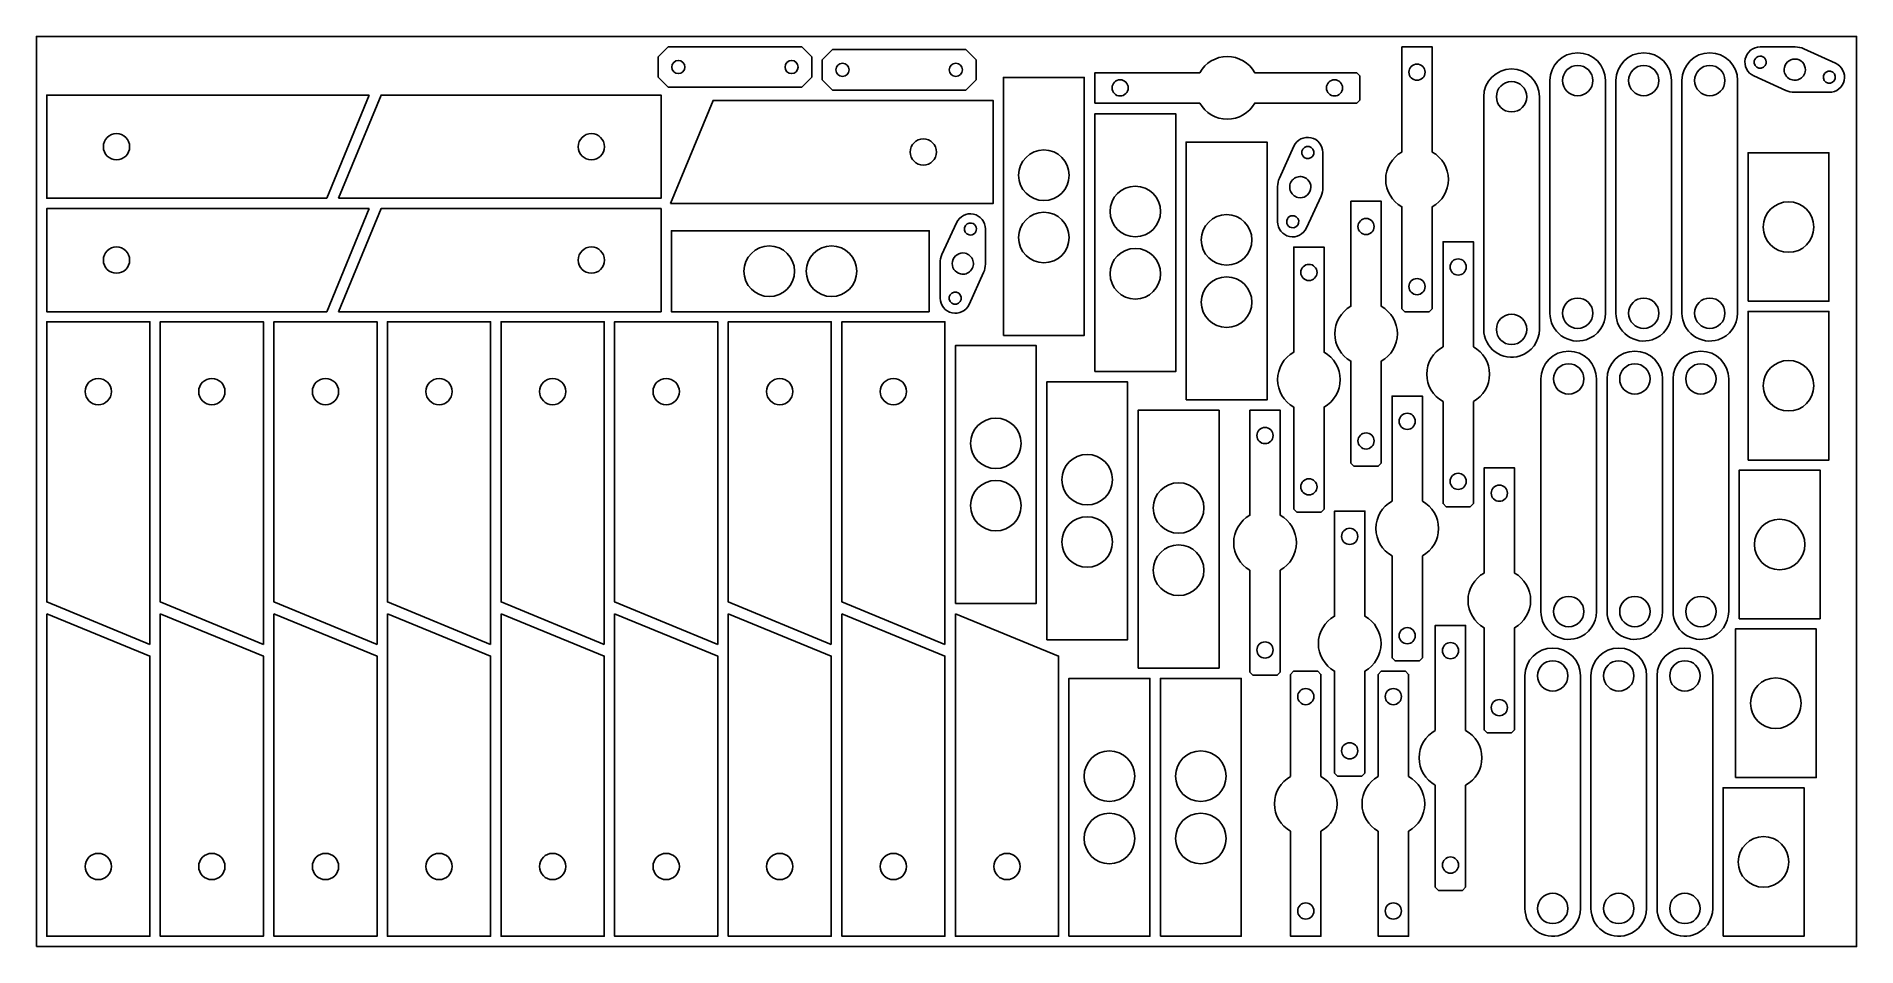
# Model space of a CAD drawing. Header units: metres. Extents: x 0 to 1800, y 0 to 900.
import ezdxf

# ---------------------------------------------------------------- set-up
doc = ezdxf.new("R2010")
doc.units = ezdxf.units.M

msp = doc.modelspace()

# ---------------------------------------------------------------- linework, layer by layer
for points in [[(0, 0), (1800, 0), (1800, 900), (0, 900)], [(624.8, 889.7), (756.8, 889.7), (766.8, 879.7), (766.8, 859.7), (756.8, 849.7), (624.8, 849.7), (614.8, 859.7), (614.8, 879.7)], [(787.2, 886.9), (919.2, 886.9), (929.2, 876.9), (929.2, 856.9), (919.2, 846.9), (787.2, 846.9), (777.2, 856.9), (777.2, 876.9)], [(956.3, 604.4), (956.3, 859.4), (1036.3, 859.4), (1036.3, 604.4)], [(329.2, 841.9), (287.2, 739.9), (10.2, 739.9), (10.2, 841.9)], [(298.8, 739.9), (340.8, 841.9), (617.8, 841.9), (617.8, 739.9)], [(627.1, 734.7), (669.1, 836.7), (946.1, 836.7), (946.1, 734.7)], [(1046.7, 568.6), (1046.7, 823.6), (1126.7, 823.6), (1126.7, 568.6)], [(1137, 540.5), (1137, 795.5), (1217, 795.5), (1217, 540.5)], [(1692.7, 638.1), (1692.7, 785), (1772.7, 785), (1772.7, 638.1)], [(329.2, 729.8), (287.2, 627.8), (10.2, 627.8), (10.2, 729.8)], [(298.8, 627.8), (340.8, 729.8), (617.8, 729.8), (617.8, 627.8)], [(883, 627.8), (628, 627.8), (628, 707.8), (883, 707.8)], [(112.2, 298.8), (10.2, 340.8), (10.2, 617.8), (112.2, 617.8)], [(224.5, 298.8), (122.5, 340.8), (122.5, 617.8), (224.5, 617.8)], [(336.9, 298.8), (234.9, 340.8), (234.9, 617.8), (336.9, 617.8)], [(449.2, 298.8), (347.2, 340.8), (347.2, 617.8), (449.2, 617.8)], [(561.5, 298.8), (459.5, 340.8), (459.5, 617.8), (561.5, 617.8)], [(673.8, 298.8), (571.8, 340.8), (571.8, 617.8), (673.8, 617.8)], [(786.1, 298.8), (684.1, 340.8), (684.1, 617.8), (786.1, 617.8)], [(898.5, 298.8), (796.5, 340.8), (796.5, 617.8), (898.5, 617.8)], [(1692.7, 481.1), (1692.7, 628), (1772.7, 628), (1772.7, 481.1)], [(908.8, 339.3), (908.8, 594.3), (988.8, 594.3), (988.8, 339.3)], [(999.1, 303.4), (999.1, 558.4), (1079.1, 558.4), (1079.1, 303.4)], [(1089.5, 275.4), (1089.5, 530.4), (1169.5, 530.4), (1169.5, 275.4)], [(1683.9, 324.1), (1683.9, 471.1), (1763.9, 471.1), (1763.9, 324.1)], [(10.2, 329.2), (112.2, 287.2), (112.2, 10.2), (10.2, 10.2)], [(122.5, 329.2), (224.5, 287.2), (224.5, 10.2), (122.5, 10.2)], [(234.9, 329.2), (336.9, 287.2), (336.9, 10.2), (234.9, 10.2)], [(347.2, 329.2), (449.2, 287.2), (449.2, 10.2), (347.2, 10.2)], [(459.5, 329.2), (561.5, 287.2), (561.5, 10.2), (459.5, 10.2)], [(571.8, 329.2), (673.8, 287.2), (673.8, 10.2), (571.8, 10.2)], [(684.1, 329.2), (786.1, 287.2), (786.1, 10.2), (684.1, 10.2)], [(796.5, 329.2), (898.5, 287.2), (898.5, 10.2), (796.5, 10.2)], [(908.8, 329.2), (1010.8, 287.2), (1010.8, 10.2), (908.8, 10.2)], [(1680.1, 167.2), (1680.1, 314.1), (1760.1, 314.1), (1760.1, 167.2)], [(1021.1, 10.2), (1021.1, 265.2), (1101.1, 265.2), (1101.1, 10.2)], [(1111.5, 10.2), (1111.5, 265.2), (1191.5, 265.2), (1191.5, 10.2)], [(1668, 10.2), (1668, 157.1), (1748, 157.1), (1748, 10.2)]]:
    msp.add_lwpolyline(points, close=True)
for points in [[(1380.3, 630.6), (1377.3, 627.6), (1353.3, 627.6), (1350.3, 630.6), (1350.3, 731.5, -0.589768), (1350.3, 785.7), (1350.3, 889.6), (1380.3, 889.6), (1380.3, 785.7, -0.589768), (1380.3, 731.5)], [(1496.7, 856.3, -1), (1551.7, 856.3), (1551.7, 626.3, -0.325888), (1532.6, 600.1, -0.508423), (1496.7, 626.3)], [(1562, 856.3, -1), (1617, 856.3), (1617, 626.3, -0.325888), (1597.9, 600.1, -0.508423), (1562, 626.3)], [(1627.3, 856.3, -1), (1682.3, 856.3), (1682.3, 626.3, -0.325888), (1663.2, 600.1, -0.508423), (1627.3, 626.3)], [(1698.4, 860.9, -0.805778), (1704.6, 889.6), (1739.3, 889.6, -0.107556), (1747.7, 887.8), (1779.3, 873.4, -0.805778), (1773, 844.7), (1738.3, 844.7, -0.107556), (1730, 846.5)], [(641.3, 869.7, 1), (628.3, 869.7, 1)], [(753.3, 869.7, 1), (740.3, 869.7, 1)], [(803.7, 866.9, 1), (790.7, 866.9, 1)], [(915.7, 866.9, 1), (902.7, 866.9, 1)], [(1305.7, 864.1), (1308.7, 861.1), (1308.7, 837.1), (1305.7, 834.1), (1204.8, 834.1, -0.589768), (1150.5, 834.1), (1046.7, 834.1), (1046.7, 864.1), (1150.5, 864.1, -0.589768), (1204.8, 864.1)], [(1365.3, 856.6, 1), (1365.3, 872.6, 1)], [(1431.3, 840.3, -1), (1486.3, 840.3), (1486.3, 610.3, -0.325888), (1467.2, 584.1, -0.508423), (1431.3, 610.3)], [(1524.2, 841.3, 1), (1524.2, 871.3, 1)], [(1589.5, 841.3, 1), (1589.5, 871.3, 1)], [(1654.8, 841.3, 1), (1654.8, 871.3, 1)], [(1710.5, 873.3, 1), (1698.8, 875.8, 1)], [(1749.1, 864.9, 1), (1728.6, 869.4, 1)], [(1778.9, 858.4, 1), (1767.2, 861, 1)], [(1079.7, 849.1, 1), (1063.7, 849.1, 1)], [(1291.7, 849.1, 1), (1275.7, 849.1, 1)], [(1458.8, 825.3, 1), (1458.8, 855.3, 1)], [(79.2, 777.9, 1), (79.2, 803.9, 1)], [(548.8, 803.9, 1), (548.8, 777.9, 1)], [(877.1, 798.7, 1), (877.1, 772.7, 1)], [(1256, 710.6, -0.805778), (1227.4, 716.8), (1227.4, 751.5, -0.107556), (1229.2, 759.8), (1243.6, 791.4, -0.805778), (1272.2, 785.2), (1272.3, 750.5, -0.107556), (1270.5, 742.1)], [(996.3, 737.7, 1), (996.3, 787.7, 1)], [(1258.5, 791, 1), (1256, 779.3, 1)], [(1252.1, 761.2, 1), (1247.6, 740.7, 1)], [(1086.7, 701.9, 1), (1086.7, 751.9, 1)], [(922.3, 635, -0.805778), (893.7, 641.2), (893.7, 675.9, -0.107556), (895.5, 684.2), (909.9, 715.8, -0.805778), (938.5, 709.6), (938.5, 674.9, -0.107556), (936.7, 666.5)], [(996.3, 676.1, 1), (996.3, 726.1, 1)], [(1177, 673.8, 1), (1177, 723.8, 1)], [(1243.7, 722.6, 1), (1241.1, 710.9, 1)], [(1329.9, 478), (1326.9, 475), (1302.9, 475), (1299.9, 478), (1299.9, 578.9, -0.589768), (1299.9, 633.1), (1299.9, 737), (1329.9, 737), (1329.9, 633.1, -0.589768), (1329.9, 578.9)], [(1732.7, 686.5, 1), (1732.7, 736.5, 1)], [(924.8, 715.4, 1), (922.3, 703.7, 1)], [(1314.9, 704, 1), (1314.9, 720, 1)], [(79.2, 665.8, 1), (79.2, 691.8, 1)], [(548.8, 691.8, 1), (548.8, 665.8, 1)], [(749.7, 667.8, 1), (699.7, 667.8, 1)], [(811.3, 667.8, 1), (761.3, 667.8, 1)], [(918.3, 685.6, 1), (913.9, 665.1, 1)], [(1086.7, 640.3, 1), (1086.7, 690.3, 1)], [(1273.4, 432.6), (1270.4, 429.6), (1246.4, 429.6), (1243.4, 432.6), (1243.4, 533.5, -0.589768), (1243.4, 587.7), (1243.4, 691.6), (1273.4, 691.6), (1273.4, 587.7, -0.589768), (1273.4, 533.5)], [(1421, 438), (1418, 435), (1394, 435), (1391, 438), (1391, 538.9, -0.589768), (1391, 593.1), (1391, 697), (1421, 697), (1421, 593.1, -0.589768), (1421, 538.9)], [(1258.4, 658.6, 1), (1258.4, 674.6, 1)], [(1406, 664, 1), (1406, 680, 1)], [(1177, 612.2, 1), (1177, 662.2, 1)], [(1365.3, 644.6, 1), (1365.3, 660.6, 1)], [(909.9, 647, 1), (907.4, 635.3, 1)], [(1524.2, 611.3, 1), (1524.2, 641.3, 1)], [(1589.5, 611.3, 1), (1589.5, 641.3, 1)], [(1654.8, 611.3, 1), (1654.8, 641.3, 1)], [(1458.8, 595.3, 1), (1458.8, 625.3, 1)], [(1487.8, 561.3, -1), (1542.8, 561.3), (1542.8, 331.3, -0.325888), (1523.7, 305.1, -0.508423), (1487.8, 331.3)], [(1515.3, 546.3, 1), (1515.3, 576.3, 1)], [(1553.2, 561.3, -1), (1608.2, 561.3), (1608.2, 331.3, -0.325888), (1589.1, 305.1, -0.508423), (1553.2, 331.3)], [(1580.7, 546.3, 1), (1580.7, 576.3, 1)], [(1618.5, 561.3, -1), (1673.5, 561.3), (1673.5, 331.3, -0.325888), (1654.4, 305.1, -0.508423), (1618.5, 331.3)], [(1646, 546.3, 1), (1646, 576.3, 1)], [(1732.7, 529.6, 1), (1732.7, 579.6, 1)], [(48.2, 548.8, 1), (74.2, 548.8, 1)], [(160.5, 548.8, 1), (186.5, 548.8, 1)], [(272.9, 548.8, 1), (298.9, 548.8, 1)], [(385.2, 548.8, 1), (411.2, 548.8, 1)], [(497.5, 548.8, 1), (523.5, 548.8, 1)], [(609.8, 548.8, 1), (635.8, 548.8, 1)], [(722.1, 548.8, 1), (748.1, 548.8, 1)], [(834.5, 548.8, 1), (860.5, 548.8, 1)], [(1370.6, 285.4), (1367.6, 282.4), (1343.6, 282.4), (1340.6, 285.4), (1340.6, 386.3, -0.589768), (1340.6, 440.5), (1340.6, 544.4), (1370.6, 544.4), (1370.6, 440.5, -0.589768), (1370.6, 386.3)], [(948.8, 472.6, 1), (948.8, 522.6, 1)], [(1230, 271.3), (1227, 268.3), (1203, 268.3), (1200, 271.3), (1200, 372.2, -0.589768), (1200, 426.5), (1200, 530.3), (1230, 530.3), (1230, 426.5, -0.589768), (1230, 372.2)], [(1355.6, 511.4, 1), (1355.6, 527.4, 1)], [(1215, 497.3, 1), (1215, 513.3, 1)], [(1314.9, 492, 1), (1314.9, 508, 1)], [(1039.1, 436.7, 1), (1039.1, 486.7, 1)], [(1406, 452, 1), (1406, 468, 1)], [(1461.7, 214.3), (1458.7, 211.3), (1434.7, 211.3), (1431.7, 214.3), (1431.7, 315.2, -0.589768), (1431.7, 369.4), (1431.7, 473.3), (1461.7, 473.3), (1461.7, 369.4, -0.589768), (1461.7, 315.2)], [(948.8, 411, 1), (948.8, 461, 1)], [(1129.5, 408.7, 1), (1129.5, 458.7, 1)], [(1258.4, 446.6, 1), (1258.4, 462.6, 1)], [(1446.7, 440.3, 1), (1446.7, 456.3, 1)], [(1039.1, 375.1, 1), (1039.1, 425.1, 1)], [(1313.7, 171.6), (1310.7, 168.6), (1286.7, 168.6), (1283.7, 171.6), (1283.7, 272.5, -0.589768), (1283.7, 326.7), (1283.7, 430.6), (1313.7, 430.6), (1313.7, 326.7, -0.589768), (1313.7, 272.5)], [(1723.9, 372.6, 1), (1723.9, 422.6, 1)], [(1129.5, 347.1, 1), (1129.5, 397.1, 1)], [(1298.7, 397.6, 1), (1298.7, 413.6, 1)], [(1515.3, 316.3, 1), (1515.3, 346.3, 1)], [(1580.7, 316.3, 1), (1580.7, 346.3, 1)], [(1646, 316.3, 1), (1646, 346.3, 1)], [(1355.6, 299.4, 1), (1355.6, 315.4, 1)], [(1413.4, 58.6), (1410.4, 55.6), (1386.4, 55.6), (1383.4, 58.6), (1383.4, 159.5, -0.589768), (1383.4, 213.7), (1383.4, 317.6), (1413.4, 317.6), (1413.4, 213.7, -0.589768), (1413.4, 159.5)], [(1215, 285.3, 1), (1215, 301.3, 1)], [(1398.4, 284.6, 1), (1398.4, 300.6, 1)], [(1472, 267.7, -1), (1527, 267.7), (1527, 37.7, -0.325888), (1507.9, 11.5, -0.508423), (1472, 37.7)], [(1537.3, 267.7, -1), (1592.3, 267.7), (1592.3, 37.7, -0.325888), (1573.2, 11.5, -0.508423), (1537.3, 37.7)], [(1602.7, 267.7, -1), (1657.7, 267.7), (1657.7, 37.7, -0.325888), (1638.6, 11.5, -0.508423), (1602.7, 37.7)], [(1240.3, 269.2), (1243.3, 272.2), (1267.3, 272.2), (1270.3, 269.2), (1270.3, 168.3, -0.589768), (1270.3, 114.1), (1270.3, 10.2), (1240.3, 10.2), (1240.3, 114.1, -0.589768), (1240.3, 168.3)], [(1326.9, 269.2), (1329.9, 272.2), (1353.9, 272.2), (1356.9, 269.2), (1356.9, 168.3, -0.589768), (1356.9, 114.1), (1356.9, 10.2), (1326.9, 10.2), (1326.9, 114.1, -0.589768), (1326.9, 168.3)], [(1499.5, 252.7, 1), (1499.5, 282.7, 1)], [(1564.8, 252.7, 1), (1564.8, 282.7, 1)], [(1630.2, 252.7, 1), (1630.2, 282.7, 1)], [(1255.3, 255.2, 1), (1255.3, 239.2, 1)], [(1341.9, 255.2, 1), (1341.9, 239.2, 1)], [(1720.1, 215.6, 1), (1720.1, 265.6, 1)], [(1446.7, 228.3, 1), (1446.7, 244.3, 1)], [(1298.7, 185.6, 1), (1298.7, 201.6, 1)], [(1061.1, 143.5, 1), (1061.1, 193.5, 1)], [(1151.5, 143.5, 1), (1151.5, 193.5, 1)], [(1061.1, 81.9, 1), (1061.1, 131.9, 1)], [(1151.5, 81.9, 1), (1151.5, 131.9, 1)], [(1708, 58.7, 1), (1708, 108.7, 1)], [(74.2, 79.2, 1), (48.2, 79.2, 1)], [(186.5, 79.2, 1), (160.5, 79.2, 1)], [(298.9, 79.2, 1), (272.9, 79.2, 1)], [(411.2, 79.2, 1), (385.2, 79.2, 1)], [(523.5, 79.2, 1), (497.5, 79.2, 1)], [(635.8, 79.2, 1), (609.8, 79.2, 1)], [(748.1, 79.2, 1), (722.1, 79.2, 1)], [(860.5, 79.2, 1), (834.5, 79.2, 1)], [(972.8, 79.2, 1), (946.8, 79.2, 1)], [(1398.4, 72.6, 1), (1398.4, 88.6, 1)], [(1255.3, 43.2, 1), (1255.3, 27.2, 1)], [(1341.9, 43.2, 1), (1341.9, 27.2, 1)], [(1499.5, 22.7, 1), (1499.5, 52.7, 1)], [(1564.8, 22.7, 1), (1564.8, 52.7, 1)], [(1630.2, 22.7, 1), (1630.2, 52.7, 1)]]:
    msp.add_lwpolyline(points, format="xyb", close=True)

doc.saveas('drawing.dxf')
